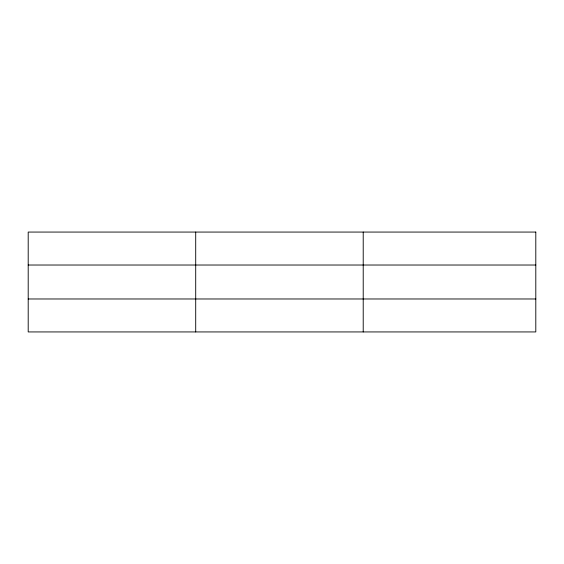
<?xml version="1.0" encoding="UTF-8"?>
<svg xmlns="http://www.w3.org/2000/svg" width="564" height="564" viewBox="0 0 564 564"><rect width="100%" height="100%" fill="white"/><g stroke="black" fill="none" stroke-linecap="round" stroke-linejoin="round"><path stroke-width="0.85" d="M195.708 331.935L195.708 232.065M363.216 331.935L363.216 232.065M28.2 265.024L535.8 265.024M28.2 298.976L535.8 298.976M535.8 232.065L535.8 331.935L28.2 331.935L28.2 232.065L535.8 232.065"/></g></svg>
